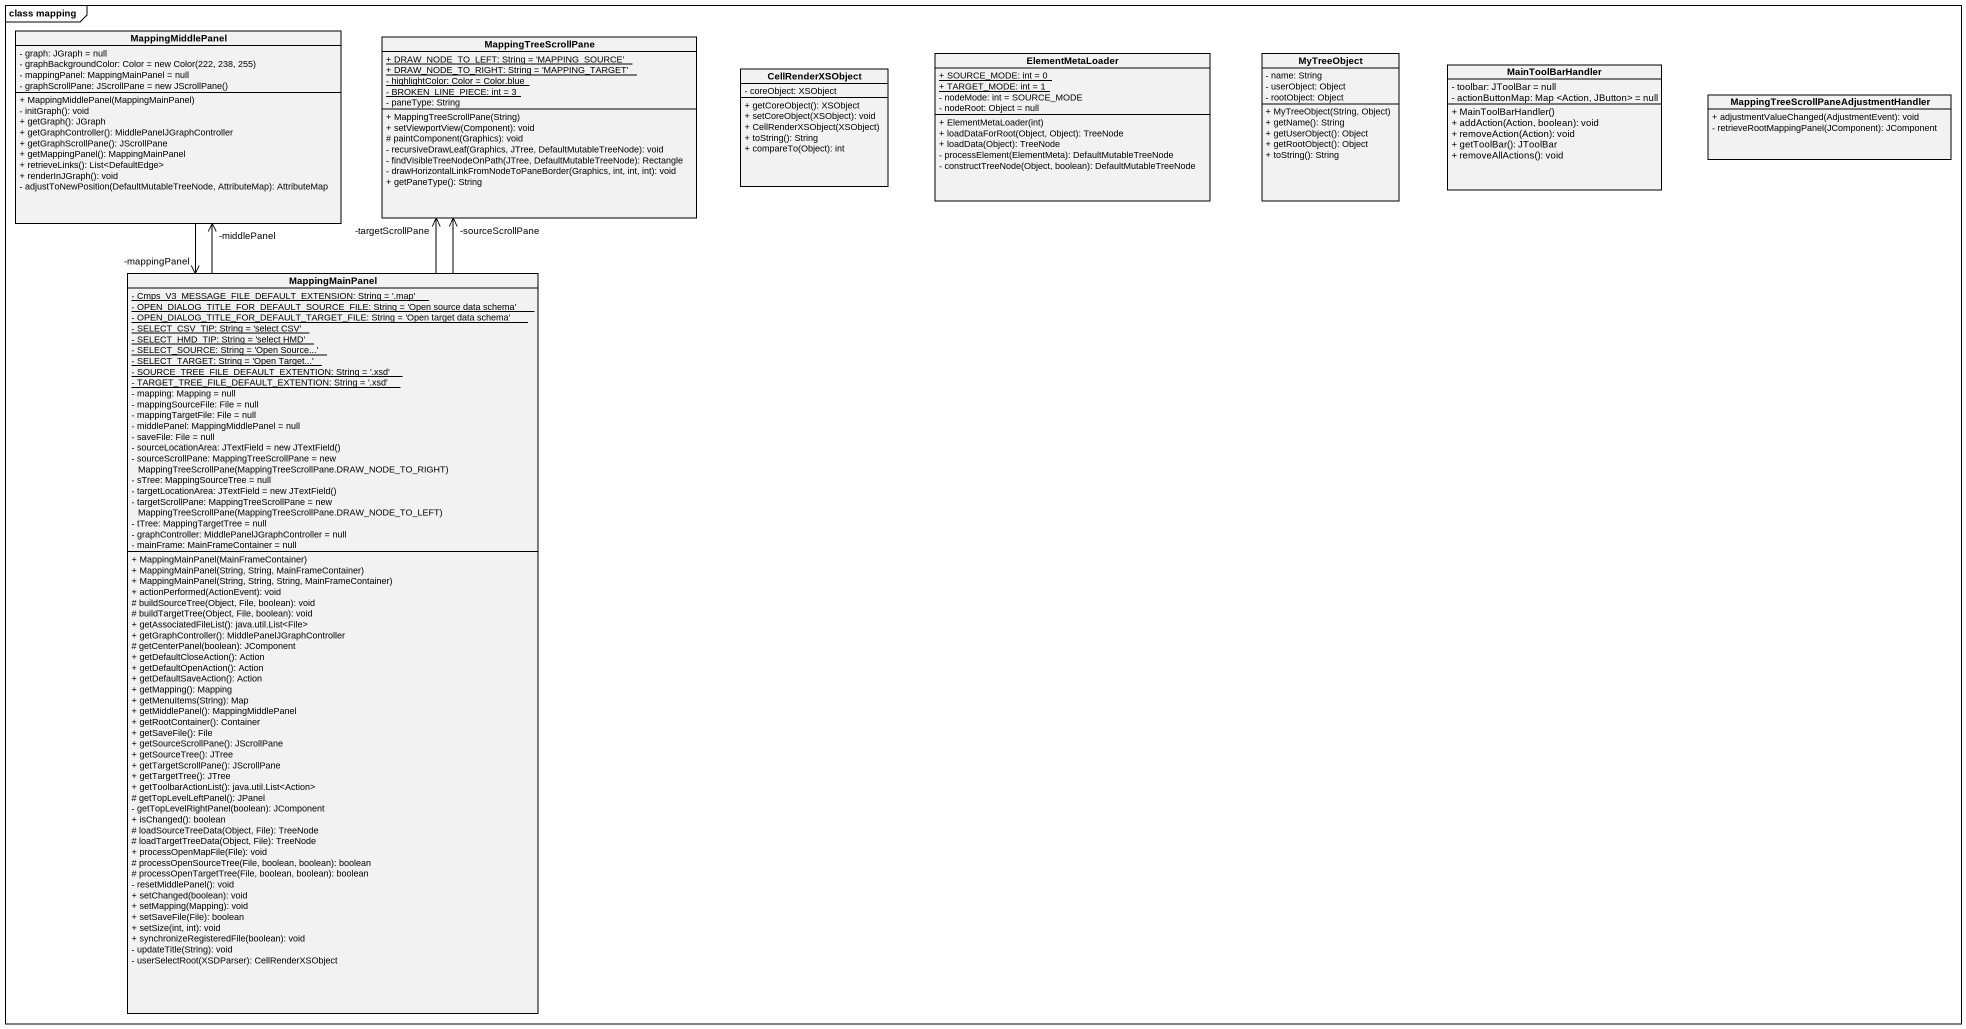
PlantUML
@startuml
mainframe class mapping
hide circle
hide empty members
skinparam classAttributeIconSize 0
class MappingMiddlePanel {
  - graph: JGraph = null
  {field} - graphBackgroundColor: Color = new Color(222, 238, 255)
  - mappingPanel: MappingMainPanel = null
  {field} - graphScrollPane: JScrollPane = new JScrollPane()
  + MappingMiddlePanel(MappingMainPanel)
  - initGraph(): void
  + getGraph(): JGraph
  + getGraphController(): MiddlePanelJGraphController
  + getGraphScrollPane(): JScrollPane
  + getMappingPanel(): MappingMainPanel
  + retrieveLinks(): List<DefaultEdge>
  + renderInJGraph(): void
  - adjustToNewPosition(DefaultMutableTreeNode, AttributeMap): AttributeMap
}
class MappingTreeScrollPane {
  {static} + DRAW_NODE_TO_LEFT: String = 'MAPPING_SOURCE'
  {static} + DRAW_NODE_TO_RIGHT: String = 'MAPPING_TARGET'
  {static} - highlightColor: Color = Color.blue
  {static} - BROKEN_LINE_PIECE: int = 3
  - paneType: String
  + MappingTreeScrollPane(String)
  + setViewportView(Component): void
  # paintComponent(Graphics): void
  - recursiveDrawLeaf(Graphics, JTree, DefaultMutableTreeNode): void
  - findVisibleTreeNodeOnPath(JTree, DefaultMutableTreeNode): Rectangle
  - drawHorizontalLinkFromNodeToPaneBorder(Graphics, int, int, int): void
  + getPaneType(): String
}
class ElementMetaLoader {
  {static} + SOURCE_MODE: int = 0
  {static} + TARGET_MODE: int = 1
  - nodeMode: int = SOURCE_MODE
  - nodeRoot: Object = null
  + ElementMetaLoader(int)
  + loadDataForRoot(Object, Object): TreeNode
  + loadData(Object): TreeNode
  - processElement(ElementMeta): DefaultMutableTreeNode
  - constructTreeNode(Object, boolean): DefaultMutableTreeNode
}
class MyTreeObject {
  - name: String
  - userObject: Object
  - rootObject: Object
  + MyTreeObject(String, Object)
  + getName(): String
  + getUserObject(): Object
  + getRootObject(): Object
  + toString(): String
}
class MainToolBarHandler {
  - toolbar: JToolBar = null
  - actionButtonMap: Map <Action, JButton> = null
  + MainToolBarHandler()
  + addAction(Action, boolean): void
  + removeAction(Action): void
  + getToolBar(): JToolBar
  + removeAllActions(): void
}
class CellRenderXSObject {
  - coreObject: XSObject
  + getCoreObject(): XSObject
  + setCoreObject(XSObject): void
  + CellRenderXSObject(XSObject)
  + toString(): String
  + compareTo(Object): int
}
class "MappingTreeScrollPaneAdjustmentHandler" as MappingTreeScrollPaneAdjustm {
  + adjustmentValueChanged(AdjustmentEvent): void
  - retrieveRootMappingPanel(JComponent): JComponent
}
class MappingMainPanel {
  {static} - Cmps_V3_MESSAGE_FILE_DEFAULT_EXTENSION: String = '.map'
  {static} - OPEN_DIALOG_TITLE_FOR_DEFAULT_SOURCE_FILE: String = 'Open source data schema'
  {static} - OPEN_DIALOG_TITLE_FOR_DEFAULT_TARGET_FILE: String = 'Open target data schema'
  {static} - SELECT_CSV_TIP: String = 'select CSV'
  {static} - SELECT_HMD_TIP: String = 'select HMD'
  {static} - SELECT_SOURCE: String = 'Open Source...'
  {static} - SELECT_TARGET: String = 'Open Target...'
  {static} - SOURCE_TREE_FILE_DEFAULT_EXTENTION: String = '.xsd'
  {static} - TARGET_TREE_FILE_DEFAULT_EXTENTION: String = '.xsd'
  - mapping: Mapping = null
  - mappingSourceFile: File = null
  - mappingTargetFile: File = null
  - middlePanel: MappingMiddlePanel = null
  - saveFile: File = null
  {field} - sourceLocationArea: JTextField = new JTextField()
  {field} - sourceScrollPane: MappingTreeScrollPane = new MappingTreeScrollPane(MappingTreeScrollPane.DRAW_NODE_TO_RIGHT)
  - sTree: MappingSourceTree = null
  {field} - targetLocationArea: JTextField = new JTextField()
  {field} - targetScrollPane: MappingTreeScrollPane = new MappingTreeScrollPane(MappingTreeScrollPane.DRAW_NODE_TO_LEFT)
  - tTree: MappingTargetTree = null
  - graphController: MiddlePanelJGraphController = null
  - mainFrame: MainFrameContainer = null
  + MappingMainPanel(MainFrameContainer)
  + MappingMainPanel(String, String, MainFrameContainer)
  + MappingMainPanel(String, String, String, MainFrameContainer)
  + actionPerformed(ActionEvent): void
  # buildSourceTree(Object, File, boolean): void
  # buildTargetTree(Object, File, boolean): void
  + getAssociatedFileList(): java.util.List<File>
  + getGraphController(): MiddlePanelJGraphController
  # getCenterPanel(boolean): JComponent
  + getDefaultCloseAction(): Action
  + getDefaultOpenAction(): Action
  + getDefaultSaveAction(): Action
  + getMapping(): Mapping
  + getMenuItems(String): Map
  + getMiddlePanel(): MappingMiddlePanel
  + getRootContainer(): Container
  + getSaveFile(): File
  + getSourceScrollPane(): JScrollPane
  + getSourceTree(): JTree
  + getTargetScrollPane(): JScrollPane
  + getTargetTree(): JTree
  + getToolbarActionList(): java.util.List<Action>
  # getTopLevelLeftPanel(): JPanel
  - getTopLevelRightPanel(boolean): JComponent
  + isChanged(): boolean
  # loadSourceTreeData(Object, File): TreeNode
  # loadTargetTreeData(Object, File): TreeNode
  + processOpenMapFile(File): void
  # processOpenSourceTree(File, boolean, boolean): boolean
  # processOpenTargetTree(File, boolean, boolean): boolean
  - resetMiddlePanel(): void
  + setChanged(boolean): void
  + setMapping(Mapping): void
  + setSaveFile(File): boolean
  + setSize(int, int): void
  + synchronizeRegisteredFile(boolean): void
  - updateTitle(String): void
  - userSelectRoot(XSDParser): CellRenderXSObject
}
MappingMiddlePanel --> "-mappingPanel" MappingMainPanel
MappingMainPanel -up-> "-middlePanel" MappingMiddlePanel
MappingMainPanel -up-> "-sourceScrollPane" MappingTreeScrollPane
MappingMainPanel -up-> "-targetScrollPane" MappingTreeScrollPane
@enduml
